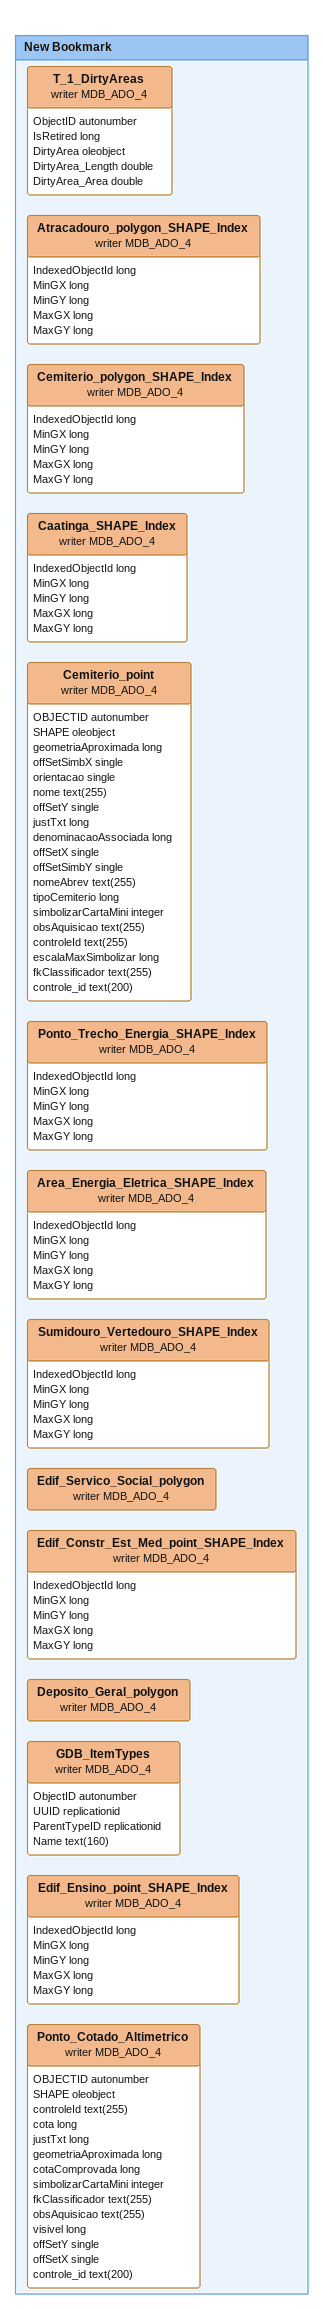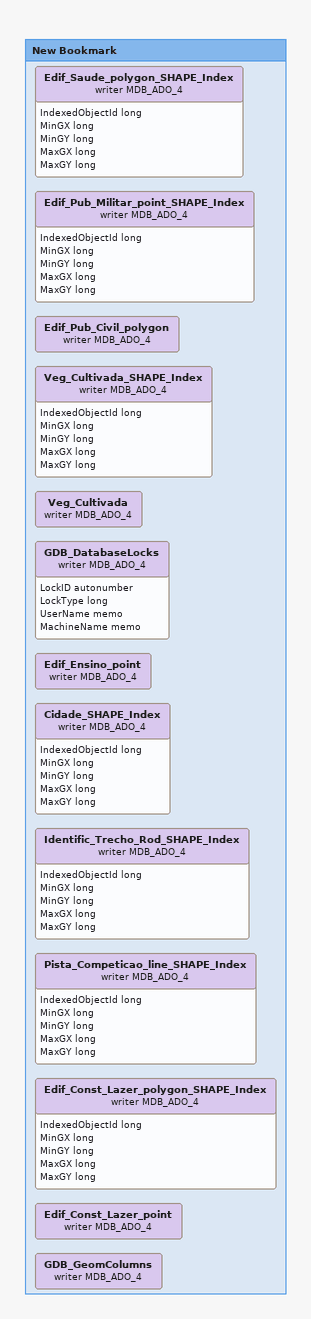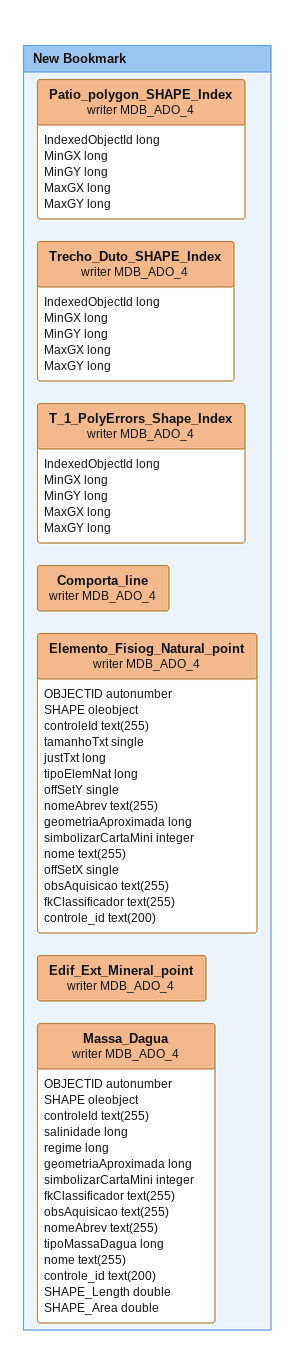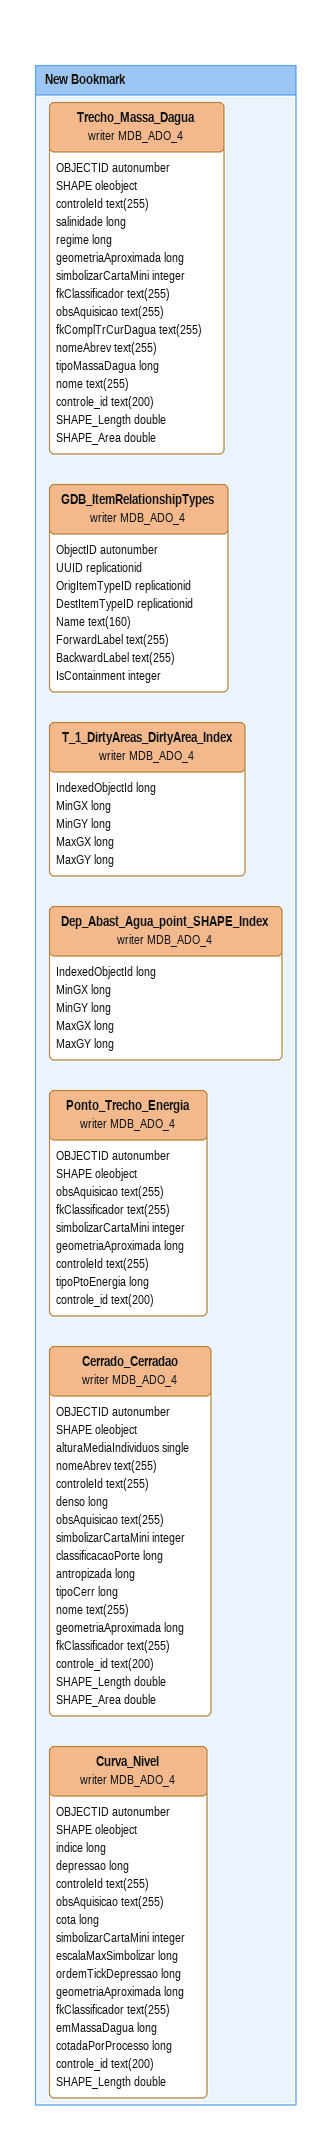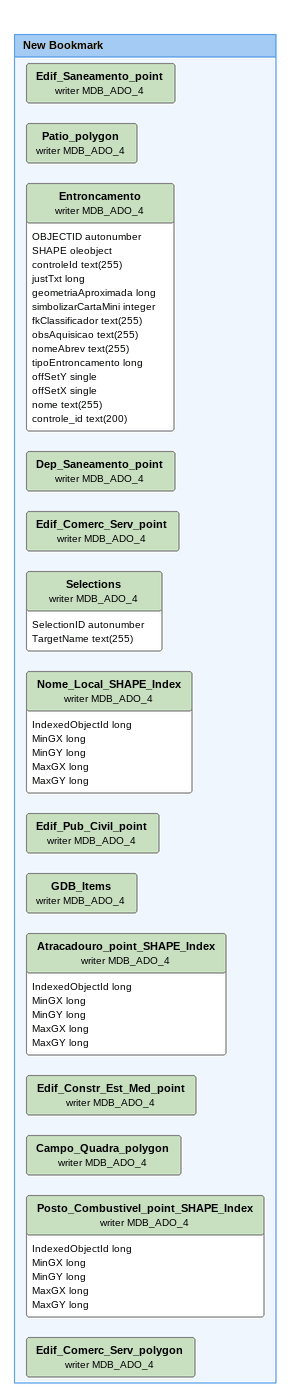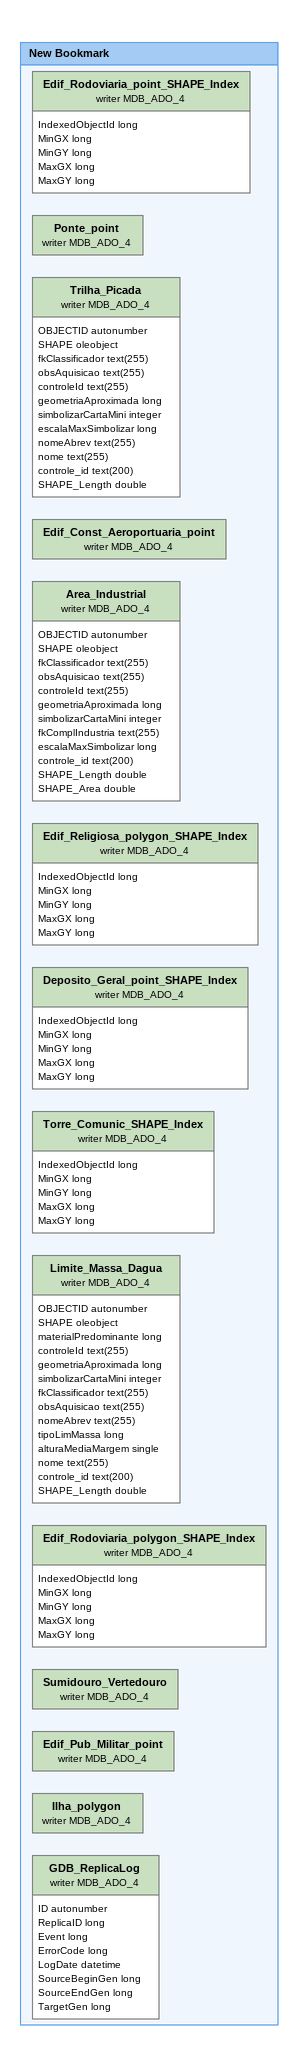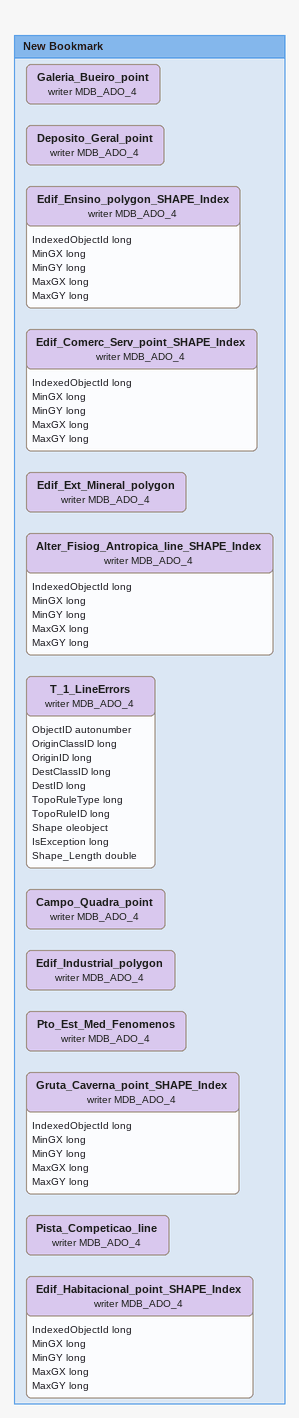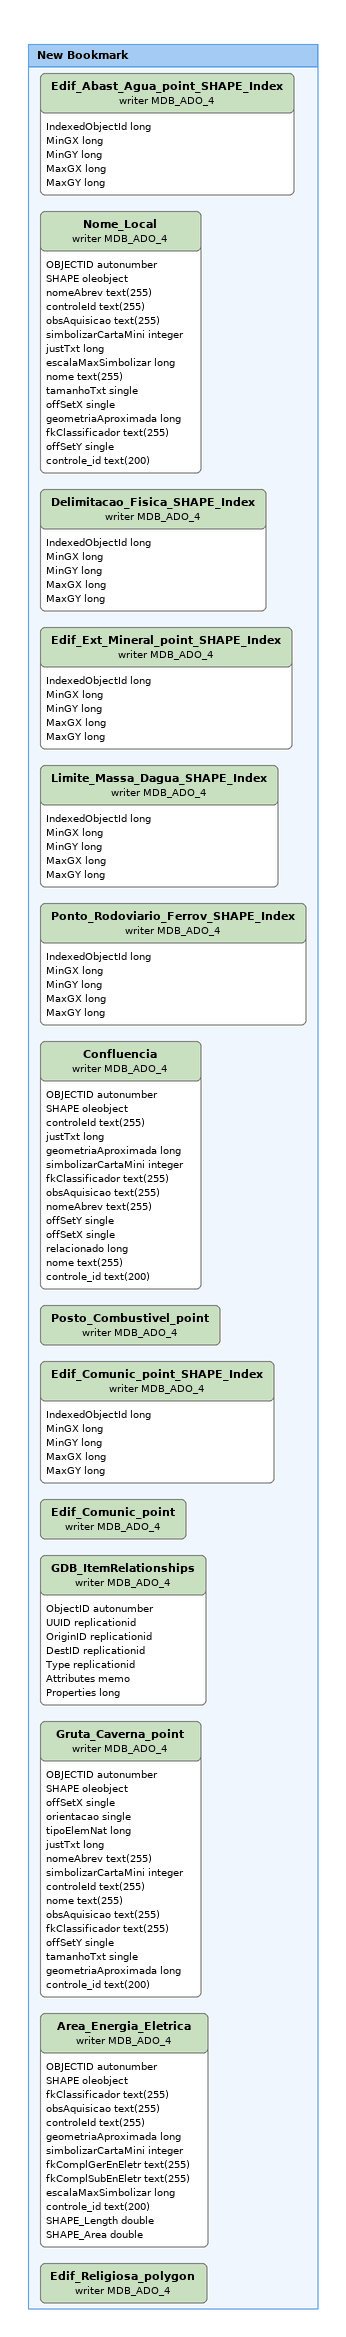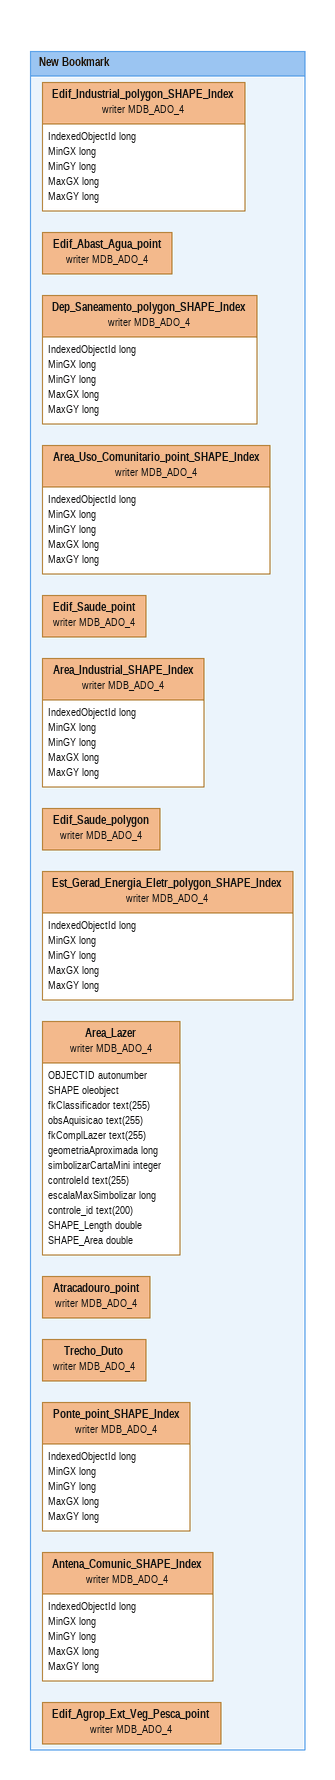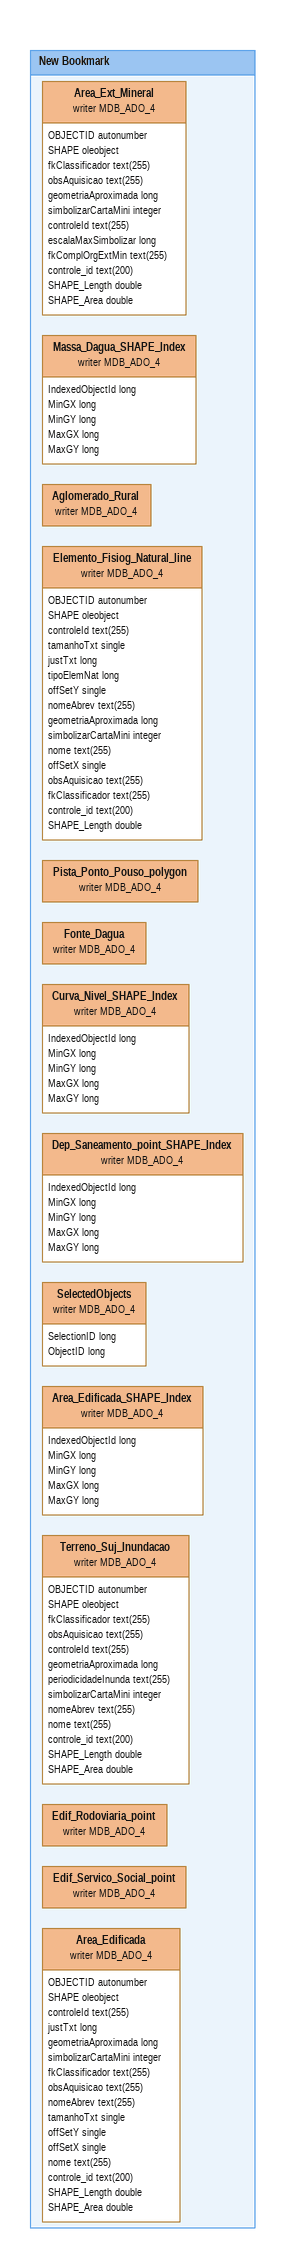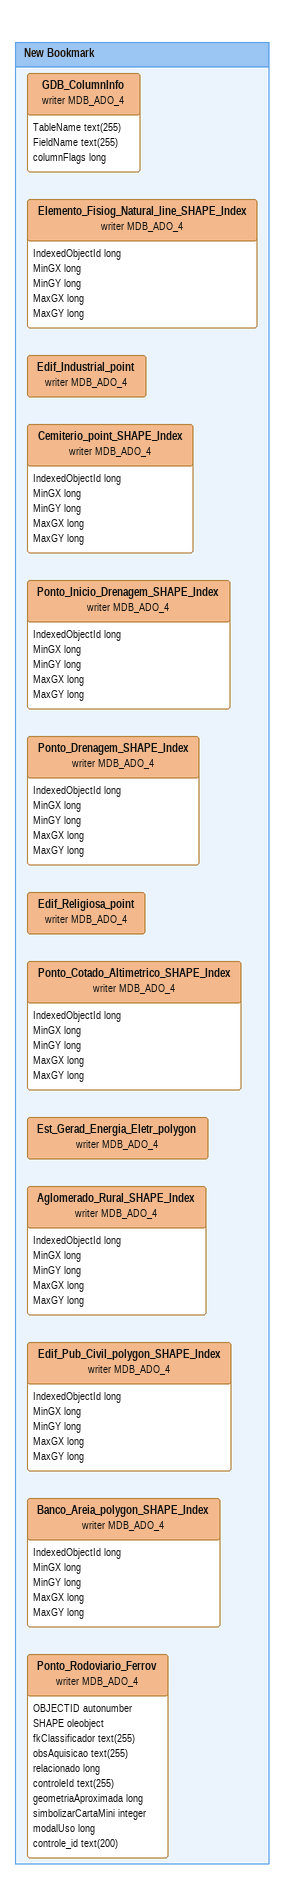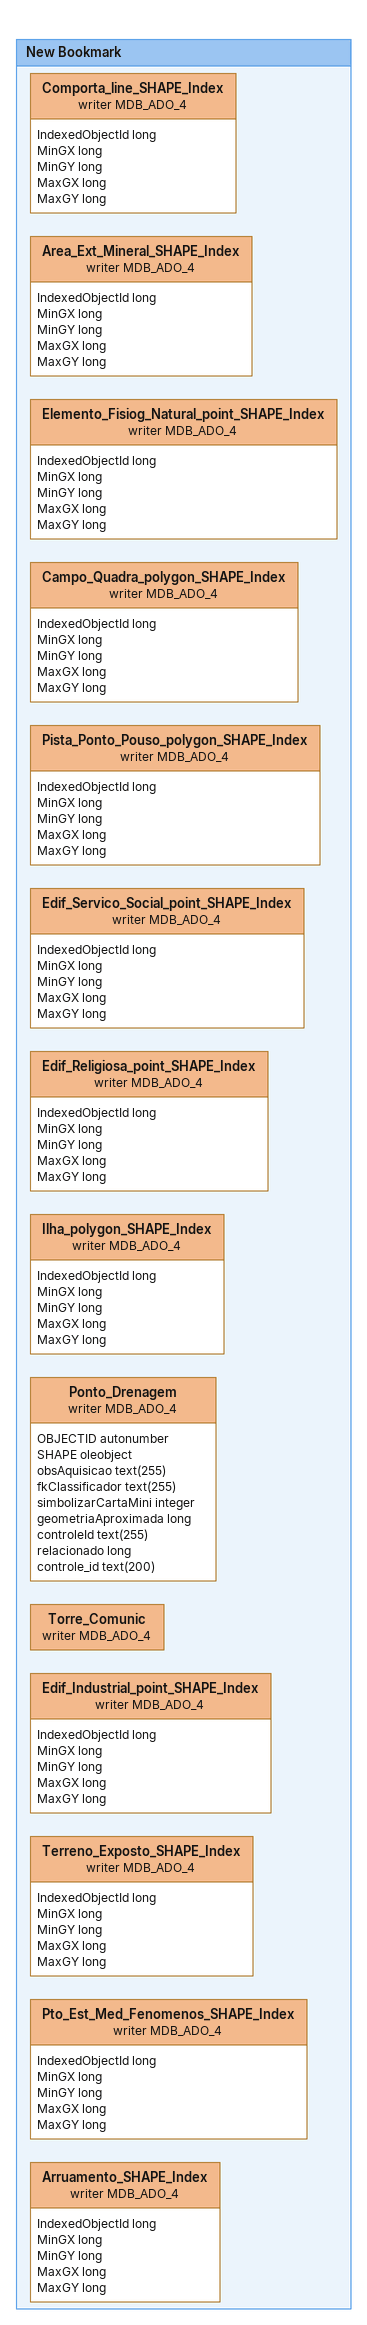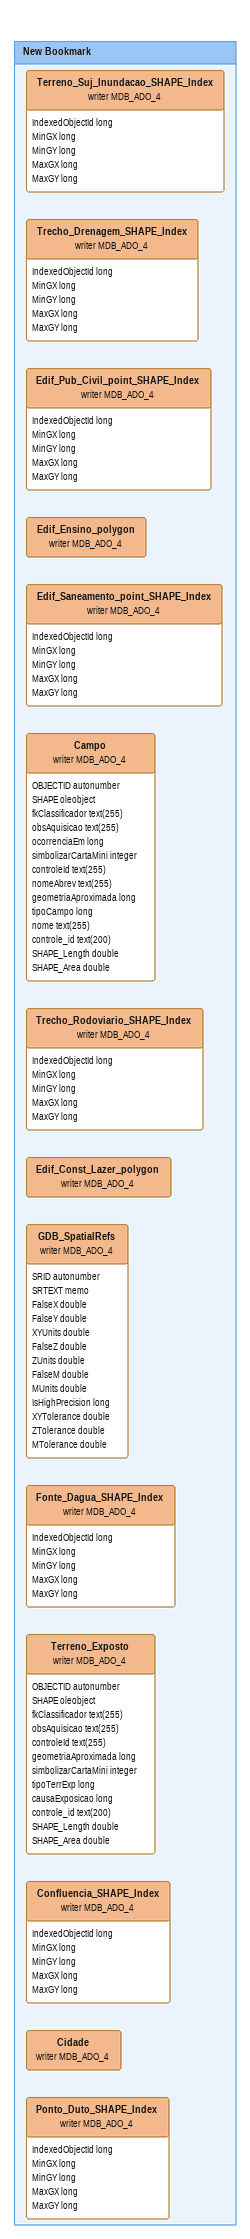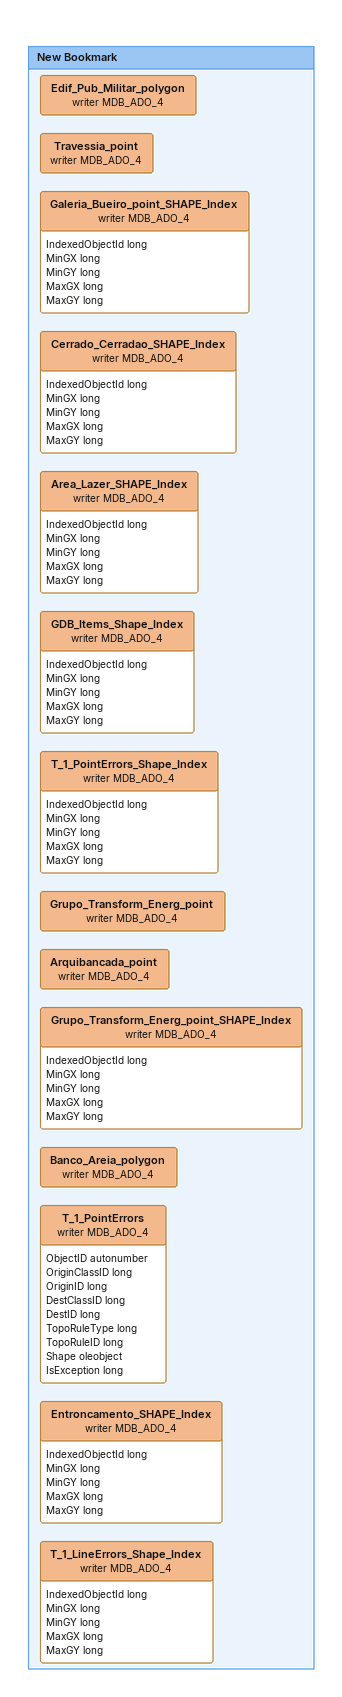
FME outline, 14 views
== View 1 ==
Bookmark: New Bookmark
T_1_DirtyAreas (writer MDB_ADO_4)
    attributes: ObjectID autonumber, IsRetired long, DirtyArea oleobject, DirtyArea_Length double, DirtyArea_Area double
Atracadouro_polygon_SHAPE_Index (writer MDB_ADO_4)
    attributes: IndexedObjectId long, MinGX long, MinGY long, MaxGX long, MaxGY long
Cemiterio_polygon_SHAPE_Index (writer MDB_ADO_4)
    attributes: IndexedObjectId long, MinGX long, MinGY long, MaxGX long, MaxGY long
Caatinga_SHAPE_Index (writer MDB_ADO_4)
    attributes: IndexedObjectId long, MinGX long, MinGY long, MaxGX long, MaxGY long
Cemiterio_point (writer MDB_ADO_4)
    attributes: OBJECTID autonumber, SHAPE oleobject, geometriaAproximada long, offSetSimbX single, orientacao single, nome text(255), offSetY single, justTxt long, denominacaoAssociada long, offSetX single, offSetSimbY single, nomeAbrev text(255), tipoCemiterio long, simbolizarCartaMini integer, obsAquisicao text(255), controleId text(255), escalaMaxSimbolizar long, fkClassificador text(255), controle_id text(200)
Ponto_Trecho_Energia_SHAPE_Index (writer MDB_ADO_4)
    attributes: IndexedObjectId long, MinGX long, MinGY long, MaxGX long, MaxGY long
Area_Energia_Eletrica_SHAPE_Index (writer MDB_ADO_4)
    attributes: IndexedObjectId long, MinGX long, MinGY long, MaxGX long, MaxGY long
Sumidouro_Vertedouro_SHAPE_Index (writer MDB_ADO_4)
    attributes: IndexedObjectId long, MinGX long, MinGY long, MaxGX long, MaxGY long
Edif_Servico_Social_polygon (writer MDB_ADO_4)
Edif_Constr_Est_Med_point_SHAPE_Index (writer MDB_ADO_4)
    attributes: IndexedObjectId long, MinGX long, MinGY long, MaxGX long, MaxGY long
Deposito_Geral_polygon (writer MDB_ADO_4)
GDB_ItemTypes (writer MDB_ADO_4)
    attributes: ObjectID autonumber, UUID replicationid, ParentTypeID replicationid, Name text(160)
Edif_Ensino_point_SHAPE_Index (writer MDB_ADO_4)
    attributes: IndexedObjectId long, MinGX long, MinGY long, MaxGX long, MaxGY long
Ponto_Cotado_Altimetrico (writer MDB_ADO_4)
    attributes: OBJECTID autonumber, SHAPE oleobject, controleId text(255), cota long, justTxt long, geometriaAproximada long, cotaComprovada long, simbolizarCartaMini integer, fkClassificador text(255), obsAquisicao text(255), visivel long, offSetY single, offSetX single, controle_id text(200)

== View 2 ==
Bookmark: New Bookmark
Edif_Saude_polygon_SHAPE_Index (writer MDB_ADO_4)
    attributes: IndexedObjectId long, MinGX long, MinGY long, MaxGX long, MaxGY long
Edif_Pub_Militar_point_SHAPE_Index (writer MDB_ADO_4)
    attributes: IndexedObjectId long, MinGX long, MinGY long, MaxGX long, MaxGY long
Edif_Pub_Civil_polygon (writer MDB_ADO_4)
Veg_Cultivada_SHAPE_Index (writer MDB_ADO_4)
    attributes: IndexedObjectId long, MinGX long, MinGY long, MaxGX long, MaxGY long
Veg_Cultivada (writer MDB_ADO_4)
GDB_DatabaseLocks (writer MDB_ADO_4)
    attributes: LockID autonumber, LockType long, UserName memo, MachineName memo
Edif_Ensino_point (writer MDB_ADO_4)
Cidade_SHAPE_Index (writer MDB_ADO_4)
    attributes: IndexedObjectId long, MinGX long, MinGY long, MaxGX long, MaxGY long
Identific_Trecho_Rod_SHAPE_Index (writer MDB_ADO_4)
    attributes: IndexedObjectId long, MinGX long, MinGY long, MaxGX long, MaxGY long
Pista_Competicao_line_SHAPE_Index (writer MDB_ADO_4)
    attributes: IndexedObjectId long, MinGX long, MinGY long, MaxGX long, MaxGY long
Edif_Const_Lazer_polygon_SHAPE_Index (writer MDB_ADO_4)
    attributes: IndexedObjectId long, MinGX long, MinGY long, MaxGX long, MaxGY long
Edif_Const_Lazer_point (writer MDB_ADO_4)
GDB_GeomColumns (writer MDB_ADO_4)

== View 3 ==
Bookmark: New Bookmark
Patio_polygon_SHAPE_Index (writer MDB_ADO_4)
    attributes: IndexedObjectId long, MinGX long, MinGY long, MaxGX long, MaxGY long
Trecho_Duto_SHAPE_Index (writer MDB_ADO_4)
    attributes: IndexedObjectId long, MinGX long, MinGY long, MaxGX long, MaxGY long
T_1_PolyErrors_Shape_Index (writer MDB_ADO_4)
    attributes: IndexedObjectId long, MinGX long, MinGY long, MaxGX long, MaxGY long
Comporta_line (writer MDB_ADO_4)
Elemento_Fisiog_Natural_point (writer MDB_ADO_4)
    attributes: OBJECTID autonumber, SHAPE oleobject, controleId text(255), tamanhoTxt single, justTxt long, tipoElemNat long, offSetY single, nomeAbrev text(255), geometriaAproximada long, simbolizarCartaMini integer, nome text(255), offSetX single, obsAquisicao text(255), fkClassificador text(255), controle_id text(200)
Edif_Ext_Mineral_point (writer MDB_ADO_4)
Massa_Dagua (writer MDB_ADO_4)
    attributes: OBJECTID autonumber, SHAPE oleobject, controleId text(255), salinidade long, regime long, geometriaAproximada long, simbolizarCartaMini integer, fkClassificador text(255), obsAquisicao text(255), nomeAbrev text(255), tipoMassaDagua long, nome text(255), controle_id text(200), SHAPE_Length double, SHAPE_Area double

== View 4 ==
Bookmark: New Bookmark
Trecho_Massa_Dagua (writer MDB_ADO_4)
    attributes: OBJECTID autonumber, SHAPE oleobject, controleId text(255), salinidade long, regime long, geometriaAproximada long, simbolizarCartaMini integer, fkClassificador text(255), obsAquisicao text(255), fkComplTrCurDagua text(255), nomeAbrev text(255), tipoMassaDagua long, nome text(255), controle_id text(200), SHAPE_Length double, SHAPE_Area double
GDB_ItemRelationshipTypes (writer MDB_ADO_4)
    attributes: ObjectID autonumber, UUID replicationid, OrigItemTypeID replicationid, DestItemTypeID replicationid, Name text(160), ForwardLabel text(255), BackwardLabel text(255), IsContainment integer
T_1_DirtyAreas_DirtyArea_Index (writer MDB_ADO_4)
    attributes: IndexedObjectId long, MinGX long, MinGY long, MaxGX long, MaxGY long
Dep_Abast_Agua_point_SHAPE_Index (writer MDB_ADO_4)
    attributes: IndexedObjectId long, MinGX long, MinGY long, MaxGX long, MaxGY long
Ponto_Trecho_Energia (writer MDB_ADO_4)
    attributes: OBJECTID autonumber, SHAPE oleobject, obsAquisicao text(255), fkClassificador text(255), simbolizarCartaMini integer, geometriaAproximada long, controleId text(255), tipoPtoEnergia long, controle_id text(200)
Cerrado_Cerradao (writer MDB_ADO_4)
    attributes: OBJECTID autonumber, SHAPE oleobject, alturaMediaIndividuos single, nomeAbrev text(255), controleId text(255), denso long, obsAquisicao text(255), simbolizarCartaMini integer, classificacaoPorte long, antropizada long, tipoCerr long, nome text(255), geometriaAproximada long, fkClassificador text(255), controle_id text(200), SHAPE_Length double, SHAPE_Area double
Curva_Nivel (writer MDB_ADO_4)
    attributes: OBJECTID autonumber, SHAPE oleobject, indice long, depressao long, controleId text(255), obsAquisicao text(255), cota long, simbolizarCartaMini integer, escalaMaxSimbolizar long, ordemTickDepressao long, geometriaAproximada long, fkClassificador text(255), emMassaDagua long, cotadaPorProcesso long, controle_id text(200), SHAPE_Length double

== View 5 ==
Bookmark: New Bookmark
Edif_Saneamento_point (writer MDB_ADO_4)
Patio_polygon (writer MDB_ADO_4)
Entroncamento (writer MDB_ADO_4)
    attributes: OBJECTID autonumber, SHAPE oleobject, controleId text(255), justTxt long, geometriaAproximada long, simbolizarCartaMini integer, fkClassificador text(255), obsAquisicao text(255), nomeAbrev text(255), tipoEntroncamento long, offSetY single, offSetX single, nome text(255), controle_id text(200)
Dep_Saneamento_point (writer MDB_ADO_4)
Edif_Comerc_Serv_point (writer MDB_ADO_4)
Selections (writer MDB_ADO_4)
    attributes: SelectionID autonumber, TargetName text(255)
Nome_Local_SHAPE_Index (writer MDB_ADO_4)
    attributes: IndexedObjectId long, MinGX long, MinGY long, MaxGX long, MaxGY long
Edif_Pub_Civil_point (writer MDB_ADO_4)
GDB_Items (writer MDB_ADO_4)
Atracadouro_point_SHAPE_Index (writer MDB_ADO_4)
    attributes: IndexedObjectId long, MinGX long, MinGY long, MaxGX long, MaxGY long
Edif_Constr_Est_Med_point (writer MDB_ADO_4)
Campo_Quadra_polygon (writer MDB_ADO_4)
Posto_Combustivel_point_SHAPE_Index (writer MDB_ADO_4)
    attributes: IndexedObjectId long, MinGX long, MinGY long, MaxGX long, MaxGY long
Edif_Comerc_Serv_polygon (writer MDB_ADO_4)

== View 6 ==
Bookmark: New Bookmark
Edif_Rodoviaria_point_SHAPE_Index (writer MDB_ADO_4)
    attributes: IndexedObjectId long, MinGX long, MinGY long, MaxGX long, MaxGY long
Ponte_point (writer MDB_ADO_4)
Trilha_Picada (writer MDB_ADO_4)
    attributes: OBJECTID autonumber, SHAPE oleobject, fkClassificador text(255), obsAquisicao text(255), controleId text(255), geometriaAproximada long, simbolizarCartaMini integer, escalaMaxSimbolizar long, nomeAbrev text(255), nome text(255), controle_id text(200), SHAPE_Length double
Edif_Const_Aeroportuaria_point (writer MDB_ADO_4)
Area_Industrial (writer MDB_ADO_4)
    attributes: OBJECTID autonumber, SHAPE oleobject, fkClassificador text(255), obsAquisicao text(255), controleId text(255), geometriaAproximada long, simbolizarCartaMini integer, fkComplIndustria text(255), escalaMaxSimbolizar long, controle_id text(200), SHAPE_Length double, SHAPE_Area double
Edif_Religiosa_polygon_SHAPE_Index (writer MDB_ADO_4)
    attributes: IndexedObjectId long, MinGX long, MinGY long, MaxGX long, MaxGY long
Deposito_Geral_point_SHAPE_Index (writer MDB_ADO_4)
    attributes: IndexedObjectId long, MinGX long, MinGY long, MaxGX long, MaxGY long
Torre_Comunic_SHAPE_Index (writer MDB_ADO_4)
    attributes: IndexedObjectId long, MinGX long, MinGY long, MaxGX long, MaxGY long
Limite_Massa_Dagua (writer MDB_ADO_4)
    attributes: OBJECTID autonumber, SHAPE oleobject, materialPredominante long, controleId text(255), geometriaAproximada long, simbolizarCartaMini integer, fkClassificador text(255), obsAquisicao text(255), nomeAbrev text(255), tipoLimMassa long, alturaMediaMargem single, nome text(255), controle_id text(200), SHAPE_Length double
Edif_Rodoviaria_polygon_SHAPE_Index (writer MDB_ADO_4)
    attributes: IndexedObjectId long, MinGX long, MinGY long, MaxGX long, MaxGY long
Sumidouro_Vertedouro (writer MDB_ADO_4)
Edif_Pub_Militar_point (writer MDB_ADO_4)
Ilha_polygon (writer MDB_ADO_4)
GDB_ReplicaLog (writer MDB_ADO_4)
    attributes: ID autonumber, ReplicaID long, Event long, ErrorCode long, LogDate datetime, SourceBeginGen long, SourceEndGen long, TargetGen long

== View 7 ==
Bookmark: New Bookmark
Galeria_Bueiro_point (writer MDB_ADO_4)
Deposito_Geral_point (writer MDB_ADO_4)
Edif_Ensino_polygon_SHAPE_Index (writer MDB_ADO_4)
    attributes: IndexedObjectId long, MinGX long, MinGY long, MaxGX long, MaxGY long
Edif_Comerc_Serv_point_SHAPE_Index (writer MDB_ADO_4)
    attributes: IndexedObjectId long, MinGX long, MinGY long, MaxGX long, MaxGY long
Edif_Ext_Mineral_polygon (writer MDB_ADO_4)
Alter_Fisiog_Antropica_line_SHAPE_Index (writer MDB_ADO_4)
    attributes: IndexedObjectId long, MinGX long, MinGY long, MaxGX long, MaxGY long
T_1_LineErrors (writer MDB_ADO_4)
    attributes: ObjectID autonumber, OriginClassID long, OriginID long, DestClassID long, DestID long, TopoRuleType long, TopoRuleID long, Shape oleobject, IsException long, Shape_Length double
Campo_Quadra_point (writer MDB_ADO_4)
Edif_Industrial_polygon (writer MDB_ADO_4)
Pto_Est_Med_Fenomenos (writer MDB_ADO_4)
Gruta_Caverna_point_SHAPE_Index (writer MDB_ADO_4)
    attributes: IndexedObjectId long, MinGX long, MinGY long, MaxGX long, MaxGY long
Pista_Competicao_line (writer MDB_ADO_4)
Edif_Habitacional_point_SHAPE_Index (writer MDB_ADO_4)
    attributes: IndexedObjectId long, MinGX long, MinGY long, MaxGX long, MaxGY long

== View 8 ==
Bookmark: New Bookmark
Edif_Abast_Agua_point_SHAPE_Index (writer MDB_ADO_4)
    attributes: IndexedObjectId long, MinGX long, MinGY long, MaxGX long, MaxGY long
Nome_Local (writer MDB_ADO_4)
    attributes: OBJECTID autonumber, SHAPE oleobject, nomeAbrev text(255), controleId text(255), obsAquisicao text(255), simbolizarCartaMini integer, justTxt long, escalaMaxSimbolizar long, nome text(255), tamanhoTxt single, offSetX single, geometriaAproximada long, fkClassificador text(255), offSetY single, controle_id text(200)
Delimitacao_Fisica_SHAPE_Index (writer MDB_ADO_4)
    attributes: IndexedObjectId long, MinGX long, MinGY long, MaxGX long, MaxGY long
Edif_Ext_Mineral_point_SHAPE_Index (writer MDB_ADO_4)
    attributes: IndexedObjectId long, MinGX long, MinGY long, MaxGX long, MaxGY long
Limite_Massa_Dagua_SHAPE_Index (writer MDB_ADO_4)
    attributes: IndexedObjectId long, MinGX long, MinGY long, MaxGX long, MaxGY long
Ponto_Rodoviario_Ferrov_SHAPE_Index (writer MDB_ADO_4)
    attributes: IndexedObjectId long, MinGX long, MinGY long, MaxGX long, MaxGY long
Confluencia (writer MDB_ADO_4)
    attributes: OBJECTID autonumber, SHAPE oleobject, controleId text(255), justTxt long, geometriaAproximada long, simbolizarCartaMini integer, fkClassificador text(255), obsAquisicao text(255), nomeAbrev text(255), offSetY single, offSetX single, relacionado long, nome text(255), controle_id text(200)
Posto_Combustivel_point (writer MDB_ADO_4)
Edif_Comunic_point_SHAPE_Index (writer MDB_ADO_4)
    attributes: IndexedObjectId long, MinGX long, MinGY long, MaxGX long, MaxGY long
Edif_Comunic_point (writer MDB_ADO_4)
GDB_ItemRelationships (writer MDB_ADO_4)
    attributes: ObjectID autonumber, UUID replicationid, OriginID replicationid, DestID replicationid, Type replicationid, Attributes memo, Properties long
Gruta_Caverna_point (writer MDB_ADO_4)
    attributes: OBJECTID autonumber, SHAPE oleobject, offSetX single, orientacao single, tipoElemNat long, justTxt long, nomeAbrev text(255), simbolizarCartaMini integer, controleId text(255), nome text(255), obsAquisicao text(255), fkClassificador text(255), offSetY single, tamanhoTxt single, geometriaAproximada long, controle_id text(200)
Area_Energia_Eletrica (writer MDB_ADO_4)
    attributes: OBJECTID autonumber, SHAPE oleobject, fkClassificador text(255), obsAquisicao text(255), controleId text(255), geometriaAproximada long, simbolizarCartaMini integer, fkComplGerEnEletr text(255), fkComplSubEnEletr text(255), escalaMaxSimbolizar long, controle_id text(200), SHAPE_Length double, SHAPE_Area double
Edif_Religiosa_polygon (writer MDB_ADO_4)

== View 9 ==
Bookmark: New Bookmark
Edif_Industrial_polygon_SHAPE_Index (writer MDB_ADO_4)
    attributes: IndexedObjectId long, MinGX long, MinGY long, MaxGX long, MaxGY long
Edif_Abast_Agua_point (writer MDB_ADO_4)
Dep_Saneamento_polygon_SHAPE_Index (writer MDB_ADO_4)
    attributes: IndexedObjectId long, MinGX long, MinGY long, MaxGX long, MaxGY long
Area_Uso_Comunitario_point_SHAPE_Index (writer MDB_ADO_4)
    attributes: IndexedObjectId long, MinGX long, MinGY long, MaxGX long, MaxGY long
Edif_Saude_point (writer MDB_ADO_4)
Area_Industrial_SHAPE_Index (writer MDB_ADO_4)
    attributes: IndexedObjectId long, MinGX long, MinGY long, MaxGX long, MaxGY long
Edif_Saude_polygon (writer MDB_ADO_4)
Est_Gerad_Energia_Eletr_polygon_SHAPE_Index (writer MDB_ADO_4)
    attributes: IndexedObjectId long, MinGX long, MinGY long, MaxGX long, MaxGY long
Area_Lazer (writer MDB_ADO_4)
    attributes: OBJECTID autonumber, SHAPE oleobject, fkClassificador text(255), obsAquisicao text(255), fkComplLazer text(255), geometriaAproximada long, simbolizarCartaMini integer, controleId text(255), escalaMaxSimbolizar long, controle_id text(200), SHAPE_Length double, SHAPE_Area double
Atracadouro_point (writer MDB_ADO_4)
Trecho_Duto (writer MDB_ADO_4)
Ponte_point_SHAPE_Index (writer MDB_ADO_4)
    attributes: IndexedObjectId long, MinGX long, MinGY long, MaxGX long, MaxGY long
Antena_Comunic_SHAPE_Index (writer MDB_ADO_4)
    attributes: IndexedObjectId long, MinGX long, MinGY long, MaxGX long, MaxGY long
Edif_Agrop_Ext_Veg_Pesca_point (writer MDB_ADO_4)

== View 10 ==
Bookmark: New Bookmark
Area_Ext_Mineral (writer MDB_ADO_4)
    attributes: OBJECTID autonumber, SHAPE oleobject, fkClassificador text(255), obsAquisicao text(255), geometriaAproximada long, simbolizarCartaMini integer, controleId text(255), escalaMaxSimbolizar long, fkComplOrgExtMin text(255), controle_id text(200), SHAPE_Length double, SHAPE_Area double
Massa_Dagua_SHAPE_Index (writer MDB_ADO_4)
    attributes: IndexedObjectId long, MinGX long, MinGY long, MaxGX long, MaxGY long
Aglomerado_Rural (writer MDB_ADO_4)
Elemento_Fisiog_Natural_line (writer MDB_ADO_4)
    attributes: OBJECTID autonumber, SHAPE oleobject, controleId text(255), tamanhoTxt single, justTxt long, tipoElemNat long, offSetY single, nomeAbrev text(255), geometriaAproximada long, simbolizarCartaMini integer, nome text(255), offSetX single, obsAquisicao text(255), fkClassificador text(255), controle_id text(200), SHAPE_Length double
Pista_Ponto_Pouso_polygon (writer MDB_ADO_4)
Fonte_Dagua (writer MDB_ADO_4)
Curva_Nivel_SHAPE_Index (writer MDB_ADO_4)
    attributes: IndexedObjectId long, MinGX long, MinGY long, MaxGX long, MaxGY long
Dep_Saneamento_point_SHAPE_Index (writer MDB_ADO_4)
    attributes: IndexedObjectId long, MinGX long, MinGY long, MaxGX long, MaxGY long
SelectedObjects (writer MDB_ADO_4)
    attributes: SelectionID long, ObjectID long
Area_Edificada_SHAPE_Index (writer MDB_ADO_4)
    attributes: IndexedObjectId long, MinGX long, MinGY long, MaxGX long, MaxGY long
Terreno_Suj_Inundacao (writer MDB_ADO_4)
    attributes: OBJECTID autonumber, SHAPE oleobject, fkClassificador text(255), obsAquisicao text(255), controleId text(255), geometriaAproximada long, periodicidadeInunda text(255), simbolizarCartaMini integer, nomeAbrev text(255), nome text(255), controle_id text(200), SHAPE_Length double, SHAPE_Area double
Edif_Rodoviaria_point (writer MDB_ADO_4)
Edif_Servico_Social_point (writer MDB_ADO_4)
Area_Edificada (writer MDB_ADO_4)
    attributes: OBJECTID autonumber, SHAPE oleobject, controleId text(255), justTxt long, geometriaAproximada long, simbolizarCartaMini integer, fkClassificador text(255), obsAquisicao text(255), nomeAbrev text(255), tamanhoTxt single, offSetY single, offSetX single, nome text(255), controle_id text(200), SHAPE_Length double, SHAPE_Area double

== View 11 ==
Bookmark: New Bookmark
GDB_ColumnInfo (writer MDB_ADO_4)
    attributes: TableName text(255), FieldName text(255), columnFlags long
Elemento_Fisiog_Natural_line_SHAPE_Index (writer MDB_ADO_4)
    attributes: IndexedObjectId long, MinGX long, MinGY long, MaxGX long, MaxGY long
Edif_Industrial_point (writer MDB_ADO_4)
Cemiterio_point_SHAPE_Index (writer MDB_ADO_4)
    attributes: IndexedObjectId long, MinGX long, MinGY long, MaxGX long, MaxGY long
Ponto_Inicio_Drenagem_SHAPE_Index (writer MDB_ADO_4)
    attributes: IndexedObjectId long, MinGX long, MinGY long, MaxGX long, MaxGY long
Ponto_Drenagem_SHAPE_Index (writer MDB_ADO_4)
    attributes: IndexedObjectId long, MinGX long, MinGY long, MaxGX long, MaxGY long
Edif_Religiosa_point (writer MDB_ADO_4)
Ponto_Cotado_Altimetrico_SHAPE_Index (writer MDB_ADO_4)
    attributes: IndexedObjectId long, MinGX long, MinGY long, MaxGX long, MaxGY long
Est_Gerad_Energia_Eletr_polygon (writer MDB_ADO_4)
Aglomerado_Rural_SHAPE_Index (writer MDB_ADO_4)
    attributes: IndexedObjectId long, MinGX long, MinGY long, MaxGX long, MaxGY long
Edif_Pub_Civil_polygon_SHAPE_Index (writer MDB_ADO_4)
    attributes: IndexedObjectId long, MinGX long, MinGY long, MaxGX long, MaxGY long
Banco_Areia_polygon_SHAPE_Index (writer MDB_ADO_4)
    attributes: IndexedObjectId long, MinGX long, MinGY long, MaxGX long, MaxGY long
Ponto_Rodoviario_Ferrov (writer MDB_ADO_4)
    attributes: OBJECTID autonumber, SHAPE oleobject, fkClassificador text(255), obsAquisicao text(255), relacionado long, controleId text(255), geometriaAproximada long, simbolizarCartaMini integer, modalUso long, controle_id text(200)

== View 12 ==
Bookmark: New Bookmark
Comporta_line_SHAPE_Index (writer MDB_ADO_4)
    attributes: IndexedObjectId long, MinGX long, MinGY long, MaxGX long, MaxGY long
Area_Ext_Mineral_SHAPE_Index (writer MDB_ADO_4)
    attributes: IndexedObjectId long, MinGX long, MinGY long, MaxGX long, MaxGY long
Elemento_Fisiog_Natural_point_SHAPE_Index (writer MDB_ADO_4)
    attributes: IndexedObjectId long, MinGX long, MinGY long, MaxGX long, MaxGY long
Campo_Quadra_polygon_SHAPE_Index (writer MDB_ADO_4)
    attributes: IndexedObjectId long, MinGX long, MinGY long, MaxGX long, MaxGY long
Pista_Ponto_Pouso_polygon_SHAPE_Index (writer MDB_ADO_4)
    attributes: IndexedObjectId long, MinGX long, MinGY long, MaxGX long, MaxGY long
Edif_Servico_Social_point_SHAPE_Index (writer MDB_ADO_4)
    attributes: IndexedObjectId long, MinGX long, MinGY long, MaxGX long, MaxGY long
Edif_Religiosa_point_SHAPE_Index (writer MDB_ADO_4)
    attributes: IndexedObjectId long, MinGX long, MinGY long, MaxGX long, MaxGY long
Ilha_polygon_SHAPE_Index (writer MDB_ADO_4)
    attributes: IndexedObjectId long, MinGX long, MinGY long, MaxGX long, MaxGY long
Ponto_Drenagem (writer MDB_ADO_4)
    attributes: OBJECTID autonumber, SHAPE oleobject, obsAquisicao text(255), fkClassificador text(255), simbolizarCartaMini integer, geometriaAproximada long, controleId text(255), relacionado long, controle_id text(200)
Torre_Comunic (writer MDB_ADO_4)
Edif_Industrial_point_SHAPE_Index (writer MDB_ADO_4)
    attributes: IndexedObjectId long, MinGX long, MinGY long, MaxGX long, MaxGY long
Terreno_Exposto_SHAPE_Index (writer MDB_ADO_4)
    attributes: IndexedObjectId long, MinGX long, MinGY long, MaxGX long, MaxGY long
Pto_Est_Med_Fenomenos_SHAPE_Index (writer MDB_ADO_4)
    attributes: IndexedObjectId long, MinGX long, MinGY long, MaxGX long, MaxGY long
Arruamento_SHAPE_Index (writer MDB_ADO_4)
    attributes: IndexedObjectId long, MinGX long, MinGY long, MaxGX long, MaxGY long

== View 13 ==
Bookmark: New Bookmark
Terreno_Suj_Inundacao_SHAPE_Index (writer MDB_ADO_4)
    attributes: IndexedObjectId long, MinGX long, MinGY long, MaxGX long, MaxGY long
Trecho_Drenagem_SHAPE_Index (writer MDB_ADO_4)
    attributes: IndexedObjectId long, MinGX long, MinGY long, MaxGX long, MaxGY long
Edif_Pub_Civil_point_SHAPE_Index (writer MDB_ADO_4)
    attributes: IndexedObjectId long, MinGX long, MinGY long, MaxGX long, MaxGY long
Edif_Ensino_polygon (writer MDB_ADO_4)
Edif_Saneamento_point_SHAPE_Index (writer MDB_ADO_4)
    attributes: IndexedObjectId long, MinGX long, MinGY long, MaxGX long, MaxGY long
Campo (writer MDB_ADO_4)
    attributes: OBJECTID autonumber, SHAPE oleobject, fkClassificador text(255), obsAquisicao text(255), ocorrenciaEm long, simbolizarCartaMini integer, controleId text(255), nomeAbrev text(255), geometriaAproximada long, tipoCampo long, nome text(255), controle_id text(200), SHAPE_Length double, SHAPE_Area double
Trecho_Rodoviario_SHAPE_Index (writer MDB_ADO_4)
    attributes: IndexedObjectId long, MinGX long, MinGY long, MaxGX long, MaxGY long
Edif_Const_Lazer_polygon (writer MDB_ADO_4)
GDB_SpatialRefs (writer MDB_ADO_4)
    attributes: SRID autonumber, SRTEXT memo, FalseX double, FalseY double, XYUnits double, FalseZ double, ZUnits double, FalseM double, MUnits double, IsHighPrecision long, XYTolerance double, ZTolerance double, MTolerance double
Fonte_Dagua_SHAPE_Index (writer MDB_ADO_4)
    attributes: IndexedObjectId long, MinGX long, MinGY long, MaxGX long, MaxGY long
Terreno_Exposto (writer MDB_ADO_4)
    attributes: OBJECTID autonumber, SHAPE oleobject, fkClassificador text(255), obsAquisicao text(255), controleId text(255), geometriaAproximada long, simbolizarCartaMini integer, tipoTerrExp long, causaExposicao long, controle_id text(200), SHAPE_Length double, SHAPE_Area double
Confluencia_SHAPE_Index (writer MDB_ADO_4)
    attributes: IndexedObjectId long, MinGX long, MinGY long, MaxGX long, MaxGY long
Cidade (writer MDB_ADO_4)
Ponto_Duto_SHAPE_Index (writer MDB_ADO_4)
    attributes: IndexedObjectId long, MinGX long, MinGY long, MaxGX long, MaxGY long

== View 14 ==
Bookmark: New Bookmark
Edif_Pub_Militar_polygon (writer MDB_ADO_4)
Travessia_point (writer MDB_ADO_4)
Galeria_Bueiro_point_SHAPE_Index (writer MDB_ADO_4)
    attributes: IndexedObjectId long, MinGX long, MinGY long, MaxGX long, MaxGY long
Cerrado_Cerradao_SHAPE_Index (writer MDB_ADO_4)
    attributes: IndexedObjectId long, MinGX long, MinGY long, MaxGX long, MaxGY long
Area_Lazer_SHAPE_Index (writer MDB_ADO_4)
    attributes: IndexedObjectId long, MinGX long, MinGY long, MaxGX long, MaxGY long
GDB_Items_Shape_Index (writer MDB_ADO_4)
    attributes: IndexedObjectId long, MinGX long, MinGY long, MaxGX long, MaxGY long
T_1_PointErrors_Shape_Index (writer MDB_ADO_4)
    attributes: IndexedObjectId long, MinGX long, MinGY long, MaxGX long, MaxGY long
Grupo_Transform_Energ_point (writer MDB_ADO_4)
Arquibancada_point (writer MDB_ADO_4)
Grupo_Transform_Energ_point_SHAPE_Index (writer MDB_ADO_4)
    attributes: IndexedObjectId long, MinGX long, MinGY long, MaxGX long, MaxGY long
Banco_Areia_polygon (writer MDB_ADO_4)
T_1_PointErrors (writer MDB_ADO_4)
    attributes: ObjectID autonumber, OriginClassID long, OriginID long, DestClassID long, DestID long, TopoRuleType long, TopoRuleID long, Shape oleobject, IsException long
Entroncamento_SHAPE_Index (writer MDB_ADO_4)
    attributes: IndexedObjectId long, MinGX long, MinGY long, MaxGX long, MaxGY long
T_1_LineErrors_Shape_Index (writer MDB_ADO_4)
    attributes: IndexedObjectId long, MinGX long, MinGY long, MaxGX long, MaxGY long
